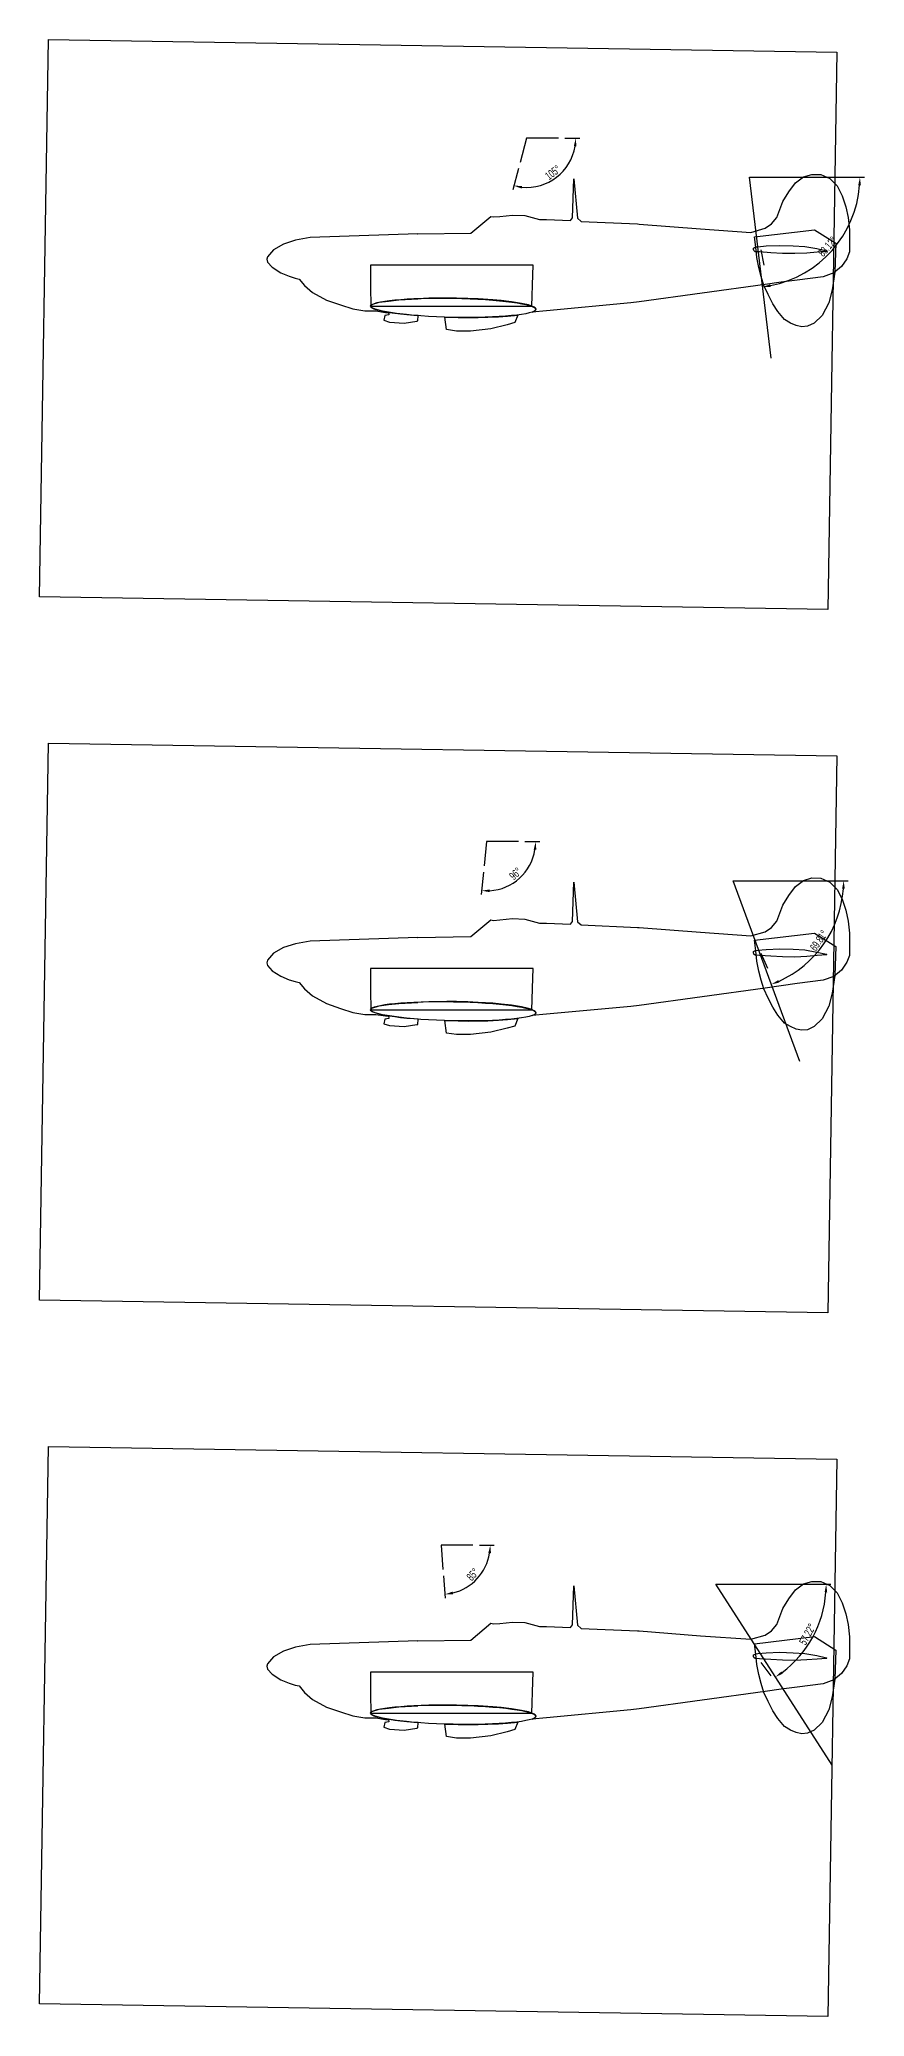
# Model space of a CAD drawing. Header units: centimetres. Extents: x -5325 to 32224, y -11540 to 14619.
# Drawn here: x -5325 to -4037, y 11531 to 14619 of the extents above; entities that cross this region are included whole.
import ezdxf

# ---------------------------------------------------------------- set-up
doc = ezdxf.new("R2010")
doc.units = ezdxf.units.CM
doc.header["$PDMODE"] = 3
doc.header["$PDSIZE"] = -5
doc.layers.get('0').update_dxf_attribs({"color": 10})
doc.styles.get("Standard").update_dxf_attribs({"font": 'ARIALN.TTF', "width": 0.67})
doc.dimstyles.new('ISO-25', dxfattribs={"dimscale": 5, "dimtxt": 2.5, "dimasz": 2.5, "dimexe": 1.25, "dimexo": 2, "dimtad": 1, "dimdsep": 46, "dimtxsty": 'Standard', "dimcen": 2.5, "dimadec": 0, "dimazin": 0, "dimtfac": 1, "dimtmove": 0, "dimatfit": 3, "dimfxl": 1, "dimarcsym": 0})
picture_1 = doc.add_image_def('image28.jpg', size_in_pixel=(2339, 3307))
picture_2 = doc.add_image_def('image29.jpg', size_in_pixel=(2339, 3307))
picture_3 = doc.add_image_def('image30.jpg', size_in_pixel=(2339, 3307))

# ---------------------------------------------------------------- blocks, each defined once
blk = doc.blocks.new('A$C11176508')
at = {"color": 0}
blk.add_lwpolyline([(6314, 2228), (6105, 2233), (5952, 2236), (5796, 2234), (5642, 2231), (5478, 2223), (5335, 2213), (5175, 2197), (5175, 2197), (5223, 2313), (5344, 2348), (5596, 2409), (5914, 2447), (6133, 2447), (6288, 2423)], close=True, dxfattribs=at)
for points in [[(6737, 928), (6737, 928), (8417, 986), (8646, 1027), (8832, 1087), (8988, 1177), (9081, 1285), (9094, 1324), (9082, 1369), (9008, 1450), (8876, 1535), (8743, 1589), (8652, 1619), (8591, 1633), (8508, 1734), (8380, 1842), (8161, 1962), (7946, 2038), (7752, 2099), (7563, 2131), (7393, 2131), (7243, 2154), (7194, 2155), (7192, 2193), (7254, 2203), (7270, 2276), (7178, 2307), (6950, 2322), (6753, 2290), (6735, 2287), (6734, 2205), (6796, 2201), (6913, 2189), (7072, 2171), (7289, 2137), (7401, 2105), (7451, 2084), (7473, 2059), (7453, 2033), (7340, 1997), (7196, 1977), (7031, 1960), (6735, 1943), (6735, 1943), (6735, 1943)], [(1313, 1721), (1313, 1721), (3280, 1990), (3280, 1990)], [(3280, 1990), (3280, 1990), (3411, 2007), (4731, 2129), (4731, 2129)], [(4731, 2129), (4731, 2129), (4954, 2149), (4926, 2137), (4911, 2127), (4901, 2119), (4896, 2107), (4898, 2096), (4906, 2085), (4919, 2075), (4957, 2056), (5009, 2038), (5118, 2014), (5275, 1989), (5437, 1970), (5567, 1958), (5793, 1944), (5956, 1937), (6135, 1932), (6284, 1931), (6564, 1934), (6735, 1943), (6735, 1943)], [(1315, 841), (1315, 841), (1219, 773), (1134, 673), (1039, 424), (947, 273), (840, 133), (716, 39), (587, 0), (447, 2), (307, 64), (193, 178), (114, 334), (55, 505), (20, 674), (0, 865), (0, 1049), (1, 1210), (41, 1317), (124, 1439), (244, 1538), (409, 1598), (614, 1623), (818, 1649), (1067, 1683), (1313, 1721), (1313, 1721)], [(6743, 928), (6737, 928), (5910, 916), (5597, 654), (5554, 664), (5455, 655), (5261, 634), (5068, 642), (4838, 704), (4731, 704), (4731, 704)], [(3280, 774), (3280, 774), (2326, 848), (1541, 904), (1315, 841), (1315, 841)], [(4731, 704), (4731, 704), (4353, 721), (4322, 679), (4303, 67), (4247, 684), (4190, 734), (3307, 772), (3280, 774), (3280, 774)]]:
    blk.add_lwpolyline(points, dxfattribs=at)
blk.add_ellipse((6185, 2082), major_axis=(-1289, 24), ratio=0.116034, dxfattribs=at)
blk = doc.blocks.new('*D666')
at = {"color": 0, "lineweight": -2}
for p, q in [((-4638.1, 12267.4), (-4614.8, 12267.4)), ((-4694.2, 12219.6), (-4691.3, 12184.5))]:
    blk.add_line(p, q, dxfattribs=at)
blk.add_arc((-4698, 12267.4), 76.9, 283.9208, 350.6797, dxfattribs=at)
at = {"color": 0}
for points in [[(-4620, 12254.8), (-4624.2, 12255.1), (-4621.1, 12267.4)], [(-4679.8, 12194.8), (-4679.2, 12190.7), (-4691.8, 12190.7)]]:
    blk.add_solid(points, dxfattribs=at)
at = {"layer": 'Defpoints', "color": 0}
for p in [(-4698, 12267.4), (-4698, 12267.4), (-4648.1, 12267.4), (-4695, 12229.6), (-4656, 12202.9)]:
    blk.add_point(p, dxfattribs=at)
at = {"color": 0, "insert": (-4648.4, 12221.6), "char_height": 12.5, "attachment_point": 5, "rotation": 47.3002}
blk.add_mtext('85%%d', dxfattribs=at)
blk = doc.blocks.new('*D669')
at = {"color": 0, "lineweight": -2}
for p, q in [((-4567.3, 13366.1), (-4544, 13366.1)), ((-4631.8, 13318.3), (-4635.2, 13283.3))]:
    blk.add_line(p, q, dxfattribs=at)
blk.add_arc((-4627.2, 13366.1), 76.9, 273.8038, 350.6797, dxfattribs=at)
at = {"color": 0}
for points in [[(-4549.2, 13353.4), (-4553.4, 13353.8), (-4550.3, 13366.1)], [(-4622.1, 13291.4), (-4622.1, 13287.2), (-4634.6, 13289.5)]]:
    blk.add_solid(points, dxfattribs=at)
at = {"layer": 'Defpoints', "color": 0}
for p in [(-4627.2, 13366.1), (-4627.2, 13366.1), (-4577.3, 13366.1), (-4630.9, 13328.2), (-4593.1, 13297.1)]:
    blk.add_point(p, dxfattribs=at)
at = {"color": 0, "insert": (-4581.8, 13316.1), "char_height": 12.5, "attachment_point": 5, "rotation": 42.2418}
blk.add_mtext('96%%d', dxfattribs=at)
blk = doc.blocks.new('*D672')
at = {"color": 0, "lineweight": -2}
for p, q in [((-4504.7, 14464.7), (-4481.4, 14464.7)), ((-4577.1, 14417.2), (-4585.8, 14384.3))]:
    blk.add_line(p, q, dxfattribs=at)
blk.add_arc((-4564.6, 14464.7), 76.9, 264.5141, 350.6797, dxfattribs=at)
at = {"color": 0}
for points in [[(-4486.6, 14452.1), (-4490.7, 14452.4), (-4487.7, 14464.7)], [(-4571.6, 14390.2), (-4572.3, 14386.1), (-4584.2, 14390.4)]]:
    blk.add_solid(points, dxfattribs=at)
at = {"layer": 'Defpoints', "color": 0}
for p in [(-4564.6, 14464.7), (-4564.6, 14464.7), (-4514.7, 14464.7), (-4574.6, 14426.9), (-4538.1, 14392.5)]:
    blk.add_point(p, dxfattribs=at)
at = {"color": 0, "insert": (-4523.4, 14411.2), "char_height": 12.5, "attachment_point": 5, "rotation": 37.5969}
blk.add_mtext('105%%d', dxfattribs=at)
blk = doc.blocks.new('*D695')
at = {"color": 0, "lineweight": -2}
blk.add_arc((-4269.2, 12206.4), 172.4, 306.9362, 355.8458, dxfattribs=at)
at = {"color": 0}
for points in [[(-4095.2, 12193.8), (-4099.3, 12194), (-4096.8, 12206.4)], [(-4166.8, 12070.3), (-4164.4, 12066.8), (-4175.9, 12061.4)]]:
    blk.add_solid(points, dxfattribs=at)
at = {"layer": 'Defpoints', "color": 0}
for p in [(-4269.2, 12206.4), (-4269.2, 12206.4), (-4089.7, 12206.4), (-4133.6, 12099.9), (-4087.3, 11923.9)]:
    blk.add_point(p, dxfattribs=at)
at = {"color": 0, "insert": (-4126.1, 12128.3), "char_height": 12.5, "attachment_point": 5, "rotation": 61.391}
blk.add_mtext('57.22%%d', dxfattribs=at)
blk = doc.blocks.new('*D698')
at = {"color": 0, "lineweight": -2}
blk.add_arc((-4241.9, 13305), 172.4, 294.347, 355.8458, dxfattribs=at)
at = {"color": 0}
for points in [[(-4067.8, 13292.5), (-4072, 13292.6), (-4069.5, 13305)], [(-4171.6, 13149.9), (-4170, 13146), (-4182.4, 13143.2)]]:
    blk.add_solid(points, dxfattribs=at)
at = {"layer": 'Defpoints', "color": 0}
for p in [(-4241.9, 13305), (-4241.9, 13305), (-4062.4, 13305), (-4123.3, 13179.9), (-4138, 13022.5)]:
    blk.add_point(p, dxfattribs=at)
at = {"color": 0, "insert": (-4108.2, 13211.7), "char_height": 12.5, "attachment_point": 5, "rotation": 55.0964}
blk.add_mtext('69.81%%d', dxfattribs=at)
blk = doc.blocks.new('*D699')
at = {"color": 0, "lineweight": -2}
blk.add_arc((-4216.7, 14403.7), 172.4, 281.0322, 355.8458, dxfattribs=at)
at = {"color": 0}
for points in [[(-4042.6, 14391.1), (-4046.7, 14391.3), (-4044.2, 14403.7)], [(-4184, 14236.5), (-4183.3, 14232.4), (-4196, 14232.5)]]:
    blk.add_solid(points, dxfattribs=at)
at = {"layer": 'Defpoints', "color": 0}
for p in [(-4216.7, 14403.7), (-4216.7, 14403.7), (-4037.1, 14403.7), (-4118.8, 14261.7), (-4182.6, 14121.2)]:
    blk.add_point(p, dxfattribs=at)
at = {"color": 0, "insert": (-4094.6, 14295.5), "char_height": 12.5, "attachment_point": 5, "rotation": 48.439}
blk.add_mtext('83.12%%d', dxfattribs=at)

msp = doc.modelspace()

# ---------------------------------------------------------------- linework, layer by layer
at = {"color": 1}
for p, q in [((-4564.58, 14464.73), (-4574.585, 14426.88)), ((-4514.704, 14464.73), (-4564.58, 14464.73)), ((-4216.655, 14403.69), (-4037.098, 14403.69)), ((-4193.408, 14266.559), (-4198.343, 14290.211)), ((-4627.2, 13366.074), (-4630.856, 13328.223)), ((-4577.325, 13366.074), (-4627.2, 13366.074)), ((-4241.909, 13305.033), (-4062.353, 13305.033)), ((-4187.687, 13167.902), (-4198.343, 13191.554)), ((-4648.143, 12267.417), (-4698.019, 12267.417)), ((-4698.019, 12267.417), (-4694.973, 12229.567)), ((-4269.228, 12206.377), (-4089.672, 12206.377)), ((-4182.607, 12063.164), (-4198.343, 12084.189))]:
    msp.add_line(p, q, dxfattribs=at)
at = {"color": 5}
for p, q in [((-4182.577, 14121.182), (-4216.655, 14403.69)), ((-4138.006, 13022.525), (-4241.909, 13305.033)), ((-4087.29, 11923.869), (-4269.228, 12206.377))]:
    msp.add_line(p, q, dxfattribs=at)
at = {"color": 1}
for points in [[(-4096.114, 14287.826), (-4110.8, 14286.733), (-4127.011, 14285.383), (-4145.587, 14284.371), (-4165.008, 14284.877), (-4183.246, 14285.889), (-4200.738, 14287.017), (-4207.569, 14287.469), (-4209.806, 14289.208), (-4210.386, 14290.947), (-4210.137, 14293.182), (-4208.646, 14294.093), (-4206.574, 14294.921), (-4203.26, 14295.252), (-4190.252, 14296.494), (-4169.041, 14297.322), (-4148.57, 14296.753), (-4130.284, 14295.588), (-4111.26, 14292.281), (-4096.143, 14288.888), (-4095.572, 14288.283), (-4096.114, 14287.826)], [(-4096.114, 13189.17), (-4110.8, 13188.077), (-4127.011, 13186.727), (-4145.587, 13185.714), (-4165.008, 13186.22), (-4183.246, 13187.233), (-4200.738, 13188.361), (-4207.569, 13188.813), (-4209.806, 13190.551), (-4210.386, 13192.29), (-4210.137, 13194.526), (-4208.646, 13195.436), (-4206.574, 13196.264), (-4203.26, 13196.596), (-4190.252, 13197.837), (-4169.041, 13198.665), (-4148.57, 13198.096), (-4130.284, 13196.931), (-4111.26, 13193.624), (-4096.143, 13190.232), (-4095.572, 13189.627), (-4096.114, 13189.17)], [(-4096.114, 12090.513), (-4110.8, 12089.42), (-4127.011, 12088.07), (-4145.587, 12087.058), (-4165.008, 12087.564), (-4183.246, 12088.576), (-4200.738, 12089.704), (-4207.569, 12090.156), (-4209.806, 12091.895), (-4210.386, 12093.634), (-4210.137, 12095.869), (-4208.646, 12096.78), (-4206.574, 12097.608), (-4203.26, 12097.939), (-4190.252, 12099.181), (-4169.041, 12100.009), (-4148.57, 12099.44), (-4130.284, 12098.275), (-4111.26, 12094.968), (-4096.143, 12091.575), (-4095.572, 12090.97), (-4096.114, 12090.513)]]:
    msp.add_lwpolyline(points, dxfattribs=at)
for points in [[(-4208.592, 14310.691), (-4114.948, 14321.833), (-4081.505, 14300.934), (-4083.205, 14255.619), (-4087.222, 14227.936), (-4092.654, 14207.553), (-4103.161, 14187.911), (-4115.367, 14175.848), (-4126.029, 14170.899), (-4134.682, 14170.28), (-4143.845, 14172.141), (-4152.344, 14176.007), (-4161.614, 14181.42), (-4172.066, 14193.847), (-4180.241, 14206.121), (-4187.443, 14220.343), (-4194.061, 14234.76), (-4198.343, 14248.593), (-4201.854, 14262.508), (-4204.814, 14278.133), (-4206.647, 14294.342), (-4208.592, 14310.691)], [(-4808.011, 14266.465), (-4808.086, 14232.505), (-4807.768, 14202.211), (-4556.169, 14202.211), (-4554.541, 14251.483), (-4554.414, 14266.465)], [(-4208.592, 13212.034), (-4114.948, 13223.176), (-4081.505, 13202.278), (-4083.205, 13156.963), (-4087.222, 13129.279), (-4092.654, 13108.896), (-4103.161, 13089.255), (-4115.367, 13077.191), (-4126.029, 13072.242), (-4134.682, 13071.624), (-4143.845, 13073.484), (-4152.344, 13077.351), (-4161.614, 13082.764), (-4172.066, 13095.19), (-4180.241, 13107.464), (-4187.443, 13121.686), (-4194.061, 13136.104), (-4198.343, 13149.936), (-4201.854, 13163.852), (-4204.814, 13179.477), (-4206.647, 13195.685), (-4208.592, 13212.034)], [(-4808.011, 13167.808), (-4808.086, 13133.849), (-4807.768, 13103.554), (-4556.169, 13103.554), (-4554.541, 13152.826), (-4554.414, 13167.808)], [(-4208.592, 12113.378), (-4114.948, 12124.52), (-4081.505, 12103.621), (-4083.205, 12058.306), (-4087.222, 12030.623), (-4092.654, 12010.24), (-4103.161, 11990.598), (-4115.367, 11978.535), (-4126.029, 11973.586), (-4134.682, 11972.967), (-4143.845, 11974.828), (-4152.344, 11978.694), (-4161.614, 11984.107), (-4172.066, 11996.533), (-4180.241, 12008.808), (-4187.443, 12023.03), (-4194.061, 12037.447), (-4198.343, 12051.28), (-4201.854, 12065.195), (-4204.814, 12080.82), (-4206.647, 12097.029), (-4208.592, 12113.378)], [(-4808.011, 12069.152), (-4808.086, 12035.192), (-4807.768, 12004.898), (-4556.169, 12004.898), (-4554.541, 12054.17), (-4554.414, 12069.152)]]:
    msp.add_lwpolyline(points, close=True, dxfattribs=at)

# ---------------------------------------------------------------- block references
at = {"color": 1, "xscale": 0.0999999999994543, "yscale": 0.09999999999990905, "zscale": 0.1, "rotation": 180}
for p in [(-4060.508, 14408.063), (-4060.508, 13309.407), (-4060.508, 12210.75)]:
    msp.add_blockref('A$C11176508', p, dxfattribs=at)

# ---------------------------------------------------------------- dimensions: what is measured, and where the dimension line sits
at = {"color": 5}
for base, line1, line2, picture, middle in [((-4538.106, 14392.502), ((-4564.58, 14464.73), (-4574.585, 14426.88)), ((-4514.704, 14464.73), (-4564.58, 14464.73)), '*D672', (-4523.366, 14411.207)), ((-4593.089, 13297.123), ((-4627.2, 13366.074), (-4630.856, 13328.223)), ((-4577.325, 13366.074), (-4627.2, 13366.074)), '*D669', (-4581.788, 13316.064)), ((-4656.046, 12202.949), ((-4698.019, 12267.417), (-4694.973, 12229.567)), ((-4648.143, 12267.417), (-4698.019, 12267.417)), '*D666', (-4648.373, 12221.606))]:
    dim = msp.add_angular_dim_2l(base=base, line1=line1, line2=line2, dimstyle='ISO-25', dxfattribs=at)
    dim.commit()
    dim.dimension.update_dxf_attribs({"geometry": picture, "text_midpoint": middle})
for base, line1, line2, picture, middle in [((-4118.771, 14261.722), ((-4216.655, 14403.69), (-4037.098, 14403.69)), ((-4182.577, 14121.182), (-4216.655, 14403.69)), '*D699', (-4094.64, 14295.509)), ((-4123.291, 13179.87), ((-4241.909, 13305.033), (-4062.353, 13305.033)), ((-4138.006, 13022.525), (-4241.909, 13305.033)), '*D698', (-4108.175, 13211.727)), ((-4133.613, 12099.867), ((-4269.228, 12206.377), (-4089.672, 12206.377)), ((-4087.29, 11923.869), (-4269.228, 12206.377)), '*D695', (-4126.071, 12128.296))]:
    dim = msp.add_angular_dim_2l(base=base, line1=line1, line2=line2, dimstyle='ISO-25', override={"dimadec": 2}, dxfattribs=at)
    dim.commit()
    dim.dimension.update_dxf_attribs({"geometry": picture, "text_midpoint": middle})

# ---------------------------------------------------------------- pictures from other files: only their frames are drawn
at = {"color": 3}
image = msp.add_image(picture_3, insert=(-5310.505, 14618.777), size_in_units=(870.275, 1230.44), rotation=-90.93, dxfattribs=at)
image.dxf.flags = 7
image = msp.add_image(picture_2, insert=(-5310.505, 13520.121), size_in_units=(870.275, 1230.44), rotation=-90.93, dxfattribs=at)
image.dxf.flags = 7
image = msp.add_image(picture_1, insert=(-5310.505, 12421.464), size_in_units=(870.275, 1230.44), rotation=-90.93, dxfattribs=at)
image.dxf.flags = 7

doc.saveas('drawing.dxf')
